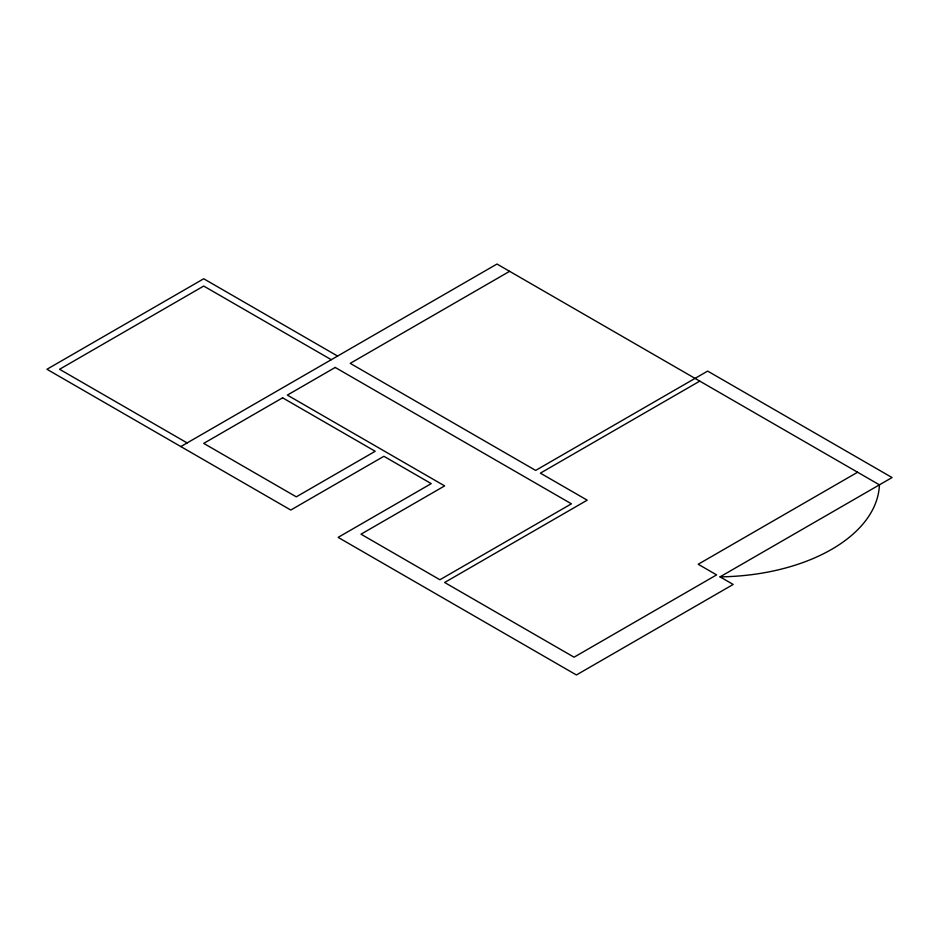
<?xml version="1.0" encoding="UTF-8"?>
<svg xmlns="http://www.w3.org/2000/svg" width="939" height="939" viewBox="0 0 939 939"><rect width="100%" height="100%" fill="white"/><g stroke="black" fill="none" stroke-linecap="round" stroke-linejoin="round"><path stroke-width="1.41" d="M180.828 446.565L496.989 264.035L879.42 484.841A163.057 94.146 0 0 1 720.037 576.863L733.183 584.457L576.417 674.965L338.122 537.378L431.224 483.62L383.887 456.284L290.773 510.041L46.95 369.273L203.716 278.766L337.594 356.069M509.607 271.324L350.224 363.358L535.653 470.416L707.666 371.093L892.05 477.552L720.037 576.863M699.778 381.117L540.383 473.15L587.204 500.17L444.64 582.485L574.058 657.194L716.61 574.891L698.205 564.257L857.589 472.235M331.279 359.707L203.716 286.055L59.58 369.273L187.143 442.926M282.616 397.819L203.716 443.384L296.301 496.837L375.201 451.272L282.616 397.819M335.223 367.454L287.357 395.096L444.64 485.897L360.999 534.185L439.91 579.75L571.417 503.82L335.223 367.454"/></g></svg>
